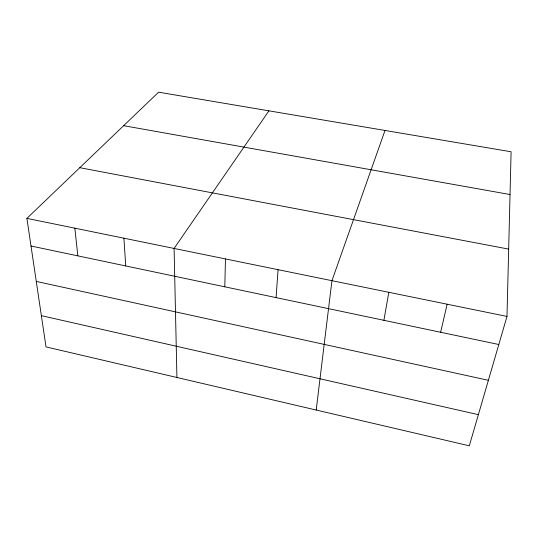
<?xml version="1.0" encoding="UTF-8"?>
<svg xmlns="http://www.w3.org/2000/svg" width="538" height="538" viewBox="0 0 538 538"><rect width="100%" height="100%" fill="white"/><g stroke="black" fill="none" stroke-linecap="round" stroke-linejoin="round"><path stroke-width="0.81" d="M224.803 286.815L225.469 258.939M506.984 316.431L511.1 151.77L158.602 92.186L26.9 218.381L46.012 346.902L469.304 445.814L506.984 316.431L26.9 218.381M276.068 297.608L278.072 269.679M316.203 410.037L331.939 280.681L385.006 130.452M383.903 320.318L388.819 292.302M440.642 332.262L447.145 304.212M268.933 110.835L174.097 248.442L176.928 377.494M123.646 125.684L510.031 194.521M79.806 167.688L508.666 249.101M31.009 246.001L498.807 344.515M36.275 281.421L488.383 380.299M41.365 315.658L478.376 414.663M74.849 228.173L77.842 255.866M123.901 238.193L125.731 265.947"/></g></svg>
